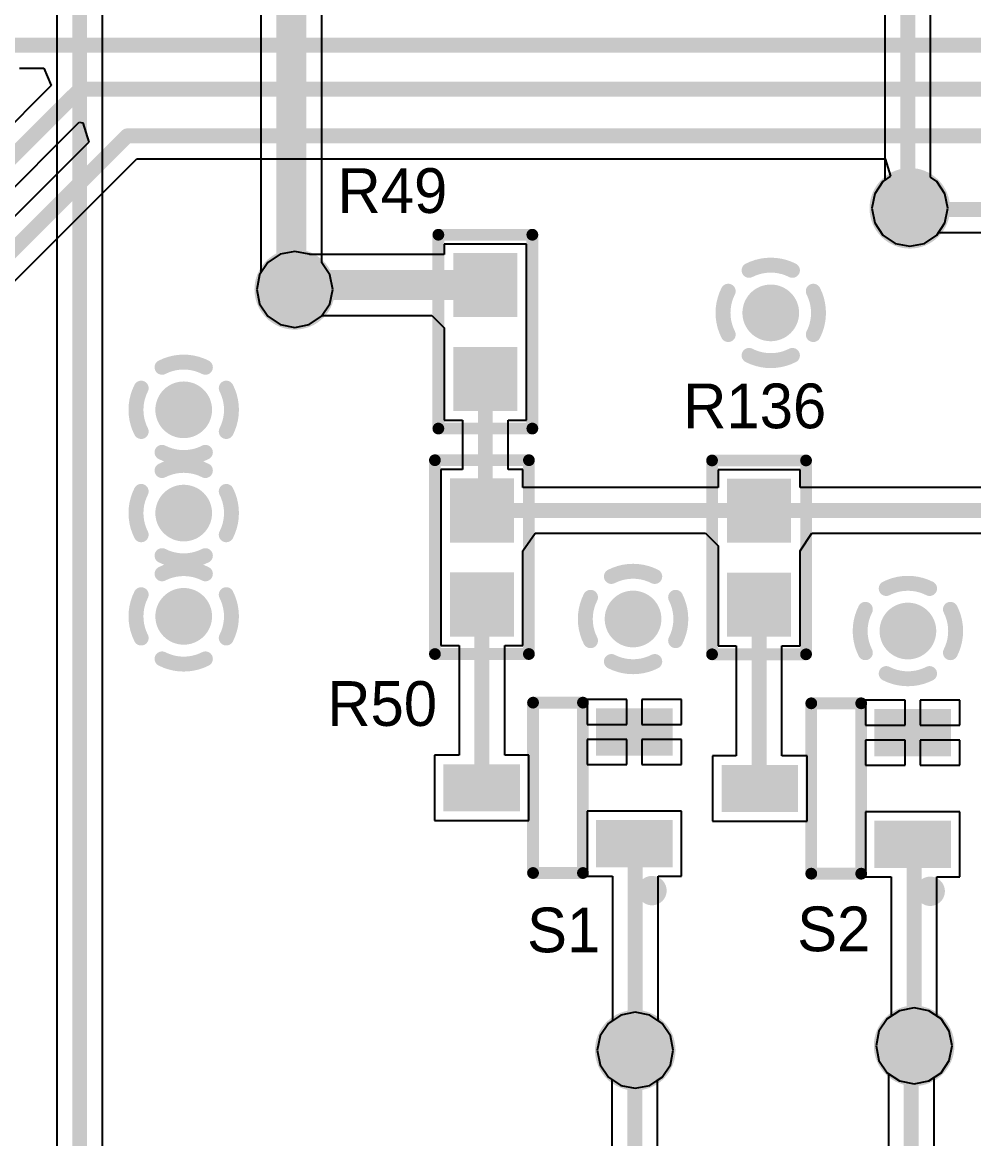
# Model space of a CAD drawing. Header units: millimetres. Extents: x 6.83 to 16.18, y 4.59 to 12.3.
# Drawn here: x 10.254 to 10.891, y 5.958 to 6.706 of the extents above; entities that cross this region are included whole.
import ezdxf

# ---------------------------------------------------------------- set-up
doc = ezdxf.new("R2010")
doc.units = ezdxf.units.MM
doc.header["$MEASUREMENT"] = 0
for name, color, linetype in [('BottomLayer', 5, 'Continuous'), ('BottomSolder', 6, 'Continuous'), ('InternalPlane1', 76, 'Continuous'), ('InternalPlane2', 16, 'Continuous'), ('MultiLayer', 9, 'Continuous'), ('TopLayer', 1, 'Continuous'), ('TopOverlay', 2, 'Continuous'), ('TopPaste', 8, 'Continuous'), ('TopSolder', 216, 'Continuous'), ('ViaHoleLayer', 16, 'Continuous')]:
    doc.layers.add(name, color=color, linetype=linetype)

# ---------------------------------------------------------------- blocks, each defined once
blk = doc.blocks.new('SOT23_15')
at = {"layer": 'TopLayer'}
for points in [[(-0.07383, 0.02759), (-0.03053, 0.02759), (-0.07383, 0.05121), (-0.03053, 0.05121)], [(0.02853, -0.00981), (0.07183, -0.00981), (0.02853, 0.01381), (0.07183, 0.01381)], [(-0.07383, -0.04721), (-0.03053, -0.04721), (-0.07383, -0.02359), (-0.03053, -0.02359)]]:
    blk.add_solid(points, dxfattribs=at)
at = {"layer": 'TopOverlay'}
for points, const_width in [([(-0.05907, 0.0709, 1), (-0.06891, 0.0709, 1)], 0.00984), ([(-0.07137, 0.0709, 1), (-0.06645, 0.0709, 1)], 0.00492), ([(-0.06153, 0.0709, 1), (-0.05661, 0.0709, 1)], 0.00492), ([(-0.0197, 0.05909, 1), (-0.01576, 0.05909, 1)], 0.00394), ([(-0.0197, 0.05909, 1), (-0.01576, 0.05909, 1)], 0.00394), ([(0.01376, 0.05909, 1), (0.0177, 0.05909, 1)], 0.00394), ([(0.01376, 0.05909, 1), (0.0177, 0.05909, 1)], 0.00394), ([(-0.0197, -0.05509, 1), (-0.01576, -0.05509, 1)], 0.00394), ([(-0.0197, -0.05509, 1), (-0.01576, -0.05509, 1)], 0.00394), ([(0.01376, -0.05509, 1), (0.0177, -0.05509, 1)], 0.00394), ([(0.01376, -0.05509, 1), (0.0177, -0.05509, 1)], 0.00394)]:
    blk.add_lwpolyline(points, format="xyb", close=True, dxfattribs=dict(at, const_width=const_width))
at = {"layer": 'TopOverlay', "const_width": 0.00787}
for points in [[(0.01573, 0.05909), (-0.01773, 0.05909)], [(-0.01773, 0.05909), (-0.01773, -0.05509)], [(0.01573, 0.05909), (0.01573, -0.05509)], [(0.01573, -0.05509), (-0.01773, -0.05509)]]:
    blk.add_lwpolyline(points, dxfattribs=at)
at = {"layer": 'TopPaste'}
for points in [[(-0.07383, 0.02759), (-0.03053, 0.02759), (-0.07383, 0.05121), (-0.03053, 0.05121)], [(0.02853, -0.00981), (0.07183, -0.00981), (0.02853, 0.01381), (0.07183, 0.01381)], [(-0.07383, -0.04721), (-0.03053, -0.04721), (-0.07383, -0.02359), (-0.03053, -0.02359)]]:
    blk.add_solid(points, dxfattribs=at)
at = {"layer": 'TopSolder'}
for points in [[(-0.07783, 0.02359), (-0.02653, 0.02359), (-0.07783, 0.05521), (-0.02653, 0.05521)], [(0.02453, -0.01381), (0.07583, -0.01381), (0.02453, 0.01781), (0.07583, 0.01781)], [(-0.07783, -0.05121), (-0.02653, -0.05121), (-0.07783, -0.01959), (-0.02653, -0.01959)]]:
    blk.add_solid(points, dxfattribs=at)
blk = doc.blocks.new('SOT23_16')
at = {"layer": 'TopLayer'}
for points in [[(-0.07383, 0.02759), (-0.03053, 0.02759), (-0.07383, 0.05121), (-0.03053, 0.05121)], [(0.02853, -0.00981), (0.07183, -0.00981), (0.02853, 0.01381), (0.07183, 0.01381)], [(-0.07383, -0.04721), (-0.03053, -0.04721), (-0.07383, -0.02359), (-0.03053, -0.02359)]]:
    blk.add_solid(points, dxfattribs=at)
at = {"layer": 'TopOverlay'}
for points, const_width in [([(-0.05907, 0.0709, 1), (-0.06891, 0.0709, 1)], 0.00984), ([(-0.07137, 0.0709, 1), (-0.06645, 0.0709, 1)], 0.00492), ([(-0.06153, 0.0709, 1), (-0.05661, 0.0709, 1)], 0.00492), ([(-0.0197, 0.05909, 1), (-0.01576, 0.05909, 1)], 0.00394), ([(-0.0197, 0.05909, 1), (-0.01576, 0.05909, 1)], 0.00394), ([(0.01376, 0.05909, 1), (0.0177, 0.05909, 1)], 0.00394), ([(0.01376, 0.05909, 1), (0.0177, 0.05909, 1)], 0.00394), ([(-0.0197, -0.05509, 1), (-0.01576, -0.05509, 1)], 0.00394), ([(-0.0197, -0.05509, 1), (-0.01576, -0.05509, 1)], 0.00394), ([(0.01376, -0.05509, 1), (0.0177, -0.05509, 1)], 0.00394), ([(0.01376, -0.05509, 1), (0.0177, -0.05509, 1)], 0.00394)]:
    blk.add_lwpolyline(points, format="xyb", close=True, dxfattribs=dict(at, const_width=const_width))
at = {"layer": 'TopOverlay', "const_width": 0.00787}
for points in [[(0.01573, 0.05909), (-0.01773, 0.05909)], [(-0.01773, 0.05909), (-0.01773, -0.05509)], [(0.01573, 0.05909), (0.01573, -0.05509)], [(0.01573, -0.05509), (-0.01773, -0.05509)]]:
    blk.add_lwpolyline(points, dxfattribs=at)
at = {"layer": 'TopPaste'}
for points in [[(-0.07383, 0.02759), (-0.03053, 0.02759), (-0.07383, 0.05121), (-0.03053, 0.05121)], [(0.02853, -0.00981), (0.07183, -0.00981), (0.02853, 0.01381), (0.07183, 0.01381)], [(-0.07383, -0.04721), (-0.03053, -0.04721), (-0.07383, -0.02359), (-0.03053, -0.02359)]]:
    blk.add_solid(points, dxfattribs=at)
at = {"layer": 'TopSolder'}
for points in [[(-0.07783, 0.02359), (-0.02653, 0.02359), (-0.07783, 0.05521), (-0.02653, 0.05521)], [(0.02453, -0.01381), (0.07583, -0.01381), (0.02453, 0.01781), (0.07583, 0.01781)], [(-0.07783, -0.05121), (-0.02653, -0.05121), (-0.07783, -0.01959), (-0.02653, -0.01959)]]:
    blk.add_solid(points, dxfattribs=at)
blk = doc.blocks.new('0603_18')
at = {"layer": 'TopLayer'}
for points in [[(0.02175, -0.04726), (0.02175, -0.01226), (-0.01325, -0.04726), (-0.01325, -0.01226)], [(0.02175, -0.11026), (0.02175, -0.07526), (-0.01325, -0.11026), (-0.01325, -0.07526)]]:
    blk.add_solid(points, dxfattribs=at)
at = {"layer": 'TopOverlay', "const_width": 0.00787}
for points in [[(-0.02724, 0.00394), (0.03575, 0.00394)], [(-0.02724, -0.12598), (-0.02724, 0.00394)], [(0.03575, -0.12598), (0.03575, 0.00394)], [(-0.02724, -0.12598), (0.03575, -0.12598)]]:
    blk.add_lwpolyline(points, dxfattribs=at)
at = {"layer": 'TopOverlay', "const_width": 0.00394}
for points in [[(-0.02921, 0.00394, 1), (-0.02528, 0.00394, 1)], [(-0.02921, 0.00394, 1), (-0.02528, 0.00394, 1)], [(0.03378, 0.00394, 1), (0.03772, 0.00394, 1)], [(0.03378, 0.00394, 1), (0.03772, 0.00394, 1)], [(-0.02921, -0.12598, 1), (-0.02528, -0.12598, 1)], [(-0.02921, -0.12598, 1), (-0.02528, -0.12598, 1)], [(0.03378, -0.12598, 1), (0.03772, -0.12598, 1)], [(0.03378, -0.12598, 1), (0.03772, -0.12598, 1)]]:
    blk.add_lwpolyline(points, format="xyb", close=True, dxfattribs=at)
at = {"layer": 'TopPaste'}
for points in [[(0.02175, -0.04726), (0.02175, -0.01226), (-0.01325, -0.04726), (-0.01325, -0.01226)], [(0.02175, -0.11026), (0.02175, -0.07526), (-0.01325, -0.11026), (-0.01325, -0.07526)]]:
    blk.add_solid(points, dxfattribs=at)
at = {"layer": 'TopSolder'}
for points in [[(0.02575, -0.05126), (0.02575, -0.00826), (-0.01725, -0.05126), (-0.01725, -0.00826)], [(0.02575, -0.11426), (0.02575, -0.07126), (-0.01725, -0.11426), (-0.01725, -0.07126)]]:
    blk.add_solid(points, dxfattribs=at)
blk = doc.blocks.new('0603_42')
at = {"layer": 'TopLayer'}
for points in [[(0.02175, -0.04726), (0.02175, -0.01226), (-0.01325, -0.04726), (-0.01325, -0.01226)], [(0.02175, -0.11026), (0.02175, -0.07526), (-0.01325, -0.11026), (-0.01325, -0.07526)]]:
    blk.add_solid(points, dxfattribs=at)
at = {"layer": 'TopOverlay', "const_width": 0.00787}
for points in [[(-0.02724, -0.12598), (-0.02724, 0.00394)], [(-0.02724, 0.00394), (0.03575, 0.00394)], [(0.03575, -0.12598), (0.03575, 0.00394)], [(-0.02724, -0.12598), (0.03575, -0.12598)]]:
    blk.add_lwpolyline(points, dxfattribs=at)
at = {"layer": 'TopOverlay', "const_width": 0.00394}
for points in [[(-0.02921, 0.00394, 1), (-0.02528, 0.00394, 1)], [(-0.02921, 0.00394, 1), (-0.02528, 0.00394, 1)], [(0.03378, 0.00394, 1), (0.03772, 0.00394, 1)], [(0.03378, 0.00394, 1), (0.03772, 0.00394, 1)], [(-0.02921, -0.12598, 1), (-0.02528, -0.12598, 1)], [(-0.02921, -0.12598, 1), (-0.02528, -0.12598, 1)], [(0.03378, -0.12598, 1), (0.03772, -0.12598, 1)], [(0.03378, -0.12598, 1), (0.03772, -0.12598, 1)]]:
    blk.add_lwpolyline(points, format="xyb", close=True, dxfattribs=at)
at = {"layer": 'TopPaste'}
for points in [[(0.02175, -0.04726), (0.02175, -0.01226), (-0.01325, -0.04726), (-0.01325, -0.01226)], [(0.02175, -0.11026), (0.02175, -0.07526), (-0.01325, -0.11026), (-0.01325, -0.07526)]]:
    blk.add_solid(points, dxfattribs=at)
at = {"layer": 'TopSolder'}
for points in [[(0.02575, -0.05126), (0.02575, -0.00826), (-0.01725, -0.05126), (-0.01725, -0.00826)], [(0.02575, -0.11426), (0.02575, -0.07126), (-0.01725, -0.11426), (-0.01725, -0.07126)]]:
    blk.add_solid(points, dxfattribs=at)
blk = doc.blocks.new('0603_43')
at = {"layer": 'TopLayer'}
for points in [[(0.02175, -0.04726), (0.02175, -0.01226), (-0.01325, -0.04726), (-0.01325, -0.01226)], [(0.02175, -0.11026), (0.02175, -0.07526), (-0.01325, -0.11026), (-0.01325, -0.07526)]]:
    blk.add_solid(points, dxfattribs=at)
at = {"layer": 'TopOverlay', "const_width": 0.00787}
for points in [[(-0.02724, -0.12598), (-0.02724, 0.00394)], [(-0.02724, 0.00394), (0.03575, 0.00394)], [(0.03575, -0.12598), (0.03575, 0.00394)], [(-0.02724, -0.12598), (0.03575, -0.12598)]]:
    blk.add_lwpolyline(points, dxfattribs=at)
at = {"layer": 'TopOverlay', "const_width": 0.00394}
for points in [[(-0.02921, 0.00394, 1), (-0.02528, 0.00394, 1)], [(-0.02921, 0.00394, 1), (-0.02528, 0.00394, 1)], [(0.03378, 0.00394, 1), (0.03772, 0.00394, 1)], [(0.03378, 0.00394, 1), (0.03772, 0.00394, 1)], [(-0.02921, -0.12598, 1), (-0.02528, -0.12598, 1)], [(-0.02921, -0.12598, 1), (-0.02528, -0.12598, 1)], [(0.03378, -0.12598, 1), (0.03772, -0.12598, 1)], [(0.03378, -0.12598, 1), (0.03772, -0.12598, 1)]]:
    blk.add_lwpolyline(points, format="xyb", close=True, dxfattribs=at)
at = {"layer": 'TopPaste'}
for points in [[(0.02175, -0.04726), (0.02175, -0.01226), (-0.01325, -0.04726), (-0.01325, -0.01226)], [(0.02175, -0.11026), (0.02175, -0.07526), (-0.01325, -0.11026), (-0.01325, -0.07526)]]:
    blk.add_solid(points, dxfattribs=at)
at = {"layer": 'TopSolder'}
for points in [[(0.02575, -0.05126), (0.02575, -0.00826), (-0.01725, -0.05126), (-0.01725, -0.00826)], [(0.02575, -0.11426), (0.02575, -0.07126), (-0.01725, -0.11426), (-0.01725, -0.07126)]]:
    blk.add_solid(points, dxfattribs=at)

msp = doc.modelspace()

# ---------------------------------------------------------------- linework, layer by layer
at = {"layer": 'BottomLayer'}
for p, q in [((10.41382, 8.59966), (10.41382, 6.53845)), ((10.4546, 6.54516), (10.4546, 8.59674)), ((10.83203, 6.92497), (10.83203, 6.60058)), ((10.86261, 6.60243), (10.86261, 6.92497)), ((10.27702, 6.90086), (10.27702, 5.16678)), ((10.3076, 5.16678), (10.3076, 6.89742)), ((10.83068, 6.59969), (10.82515, 6.59142)), ((10.83203, 6.60058), (10.83068, 6.59969)), ((10.86673, 6.59969), (10.86261, 6.60243)), ((10.87225, 6.59142), (10.86673, 6.59969)), ((10.82515, 6.59142), (10.82321, 6.58166)), ((10.87419, 6.58166), (10.87225, 6.59142)), ((10.82321, 6.58166), (10.82515, 6.57191)), ((10.87225, 6.57191), (10.87419, 6.58166)), ((10.82515, 6.57191), (10.83068, 6.56364)), ((10.86673, 6.56364), (10.87225, 6.57191)), ((10.83068, 6.56364), (10.83895, 6.55811)), ((10.85846, 6.55811), (10.86673, 6.56364)), ((10.83895, 6.55811), (10.8487, 6.55617)), ((10.8487, 6.55617), (10.85846, 6.55811)), ((10.46, 6.53708), (10.4546, 6.54516)), ((10.4129, 6.53708), (10.41096, 6.52732)), ((10.41382, 6.53845), (10.4129, 6.53708)), ((10.46194, 6.52732), (10.46, 6.53708)), ((10.41096, 6.52732), (10.4129, 6.51757)), ((10.46, 6.51757), (10.46194, 6.52732)), ((10.4129, 6.51757), (10.41843, 6.5093)), ((10.45448, 6.5093), (10.46, 6.51757)), ((10.41843, 6.5093), (10.4267, 6.50377)), ((10.4267, 6.50377), (10.43645, 6.50183)), ((10.43645, 6.50183), (10.44621, 6.50377)), ((10.44621, 6.50377), (10.45448, 6.5093)), ((10.65493, 6.04089), (10.64666, 6.03537)), ((10.66469, 6.04283), (10.65493, 6.04089)), ((10.67444, 6.04089), (10.66469, 6.04283)), ((10.68271, 6.03537), (10.67444, 6.04089)), ((10.83356, 6.03833), (10.82803, 6.03007)), ((10.84182, 6.04386), (10.83356, 6.03833)), ((10.85158, 6.0458), (10.84182, 6.04386)), ((10.86133, 6.04386), (10.85158, 6.0458)), ((10.8696, 6.03833), (10.86133, 6.04386)), ((10.87513, 6.03007), (10.8696, 6.03833)), ((10.64666, 6.03537), (10.64114, 6.0271)), ((10.68824, 6.0271), (10.68271, 6.03537)), ((10.64114, 6.0271), (10.6392, 6.01734)), ((10.69018, 6.01734), (10.68824, 6.0271)), ((10.82803, 6.03007), (10.82609, 6.02031)), ((10.87707, 6.02031), (10.87513, 6.03007)), ((10.6392, 6.01734), (10.64114, 6.00759)), ((10.68824, 6.00759), (10.69018, 6.01734)), ((10.82609, 6.02031), (10.82803, 6.01056)), ((10.87513, 6.01056), (10.87707, 6.02031)), ((10.82803, 6.01056), (10.83356, 6.00229)), ((10.8696, 6.00229), (10.87513, 6.01056)), ((10.64114, 6.00759), (10.64666, 5.99932)), ((10.68271, 5.99932), (10.68824, 6.00759)), ((10.83356, 6.00229), (10.83433, 6.00177)), ((10.83433, 6.00177), (10.83433, 5.09366)), ((10.86492, 5.99916), (10.8696, 6.00229)), ((10.64666, 5.99932), (10.64905, 5.99773)), ((10.64905, 5.99773), (10.64905, 5.12611)), ((10.67963, 5.99726), (10.68271, 5.99932)), ((10.67963, 5.12611), (10.67963, 5.99726)), ((10.86492, 5.09366), (10.86492, 5.99916))]:
    msp.add_line(p, q, dxfattribs=at)
for points, const_width in [([(10.43421, 6.53067), (10.43421, 8.62736)], 0.02), ([(10.84732, 6.58017), (10.84732, 6.94482)], 0.01), ([(10.29231, 5.14693), (10.29231, 6.92051)], 0.01), ([(10.66434, 5.10626), (10.66434, 6.0167)], 0.01), ([(10.84963, 5.07381), (10.84963, 6.01737)], 0.01)]:
    msp.add_lwpolyline(points, dxfattribs=dict(at, const_width=const_width))
for points, const_width in [([(10.8412, 6.58166, 1), (10.8562, 6.58166, 1)], 0.015), ([(10.84482, 6.58017, 1), (10.84982, 6.58017, 1)], 0.005), ([(10.42895, 6.52732, 1), (10.44395, 6.52732, 1)], 0.015), ([(10.42921, 6.53067, 1), (10.43921, 6.53067, 1)], 0.01), ([(10.74799, 6.51156, 1), (10.76299, 6.51156, 1)], 0.015), ([(10.35453, 6.44659, 1), (10.36953, 6.44659, 1)], 0.015), ([(10.35453, 6.37737, 1), (10.36953, 6.37737, 1)], 0.015), ([(10.35453, 6.30816, 1), (10.36953, 6.30816, 1)], 0.015), ([(10.6557, 6.30639, 1), (10.6707, 6.30639, 1)], 0.015), ([(10.83991, 6.29832, 1), (10.85491, 6.29832, 1)], 0.015), ([(10.65719, 6.01734, 1), (10.67219, 6.01734, 1)], 0.015), ([(10.84408, 6.02031, 1), (10.85908, 6.02031, 1)], 0.015), ([(10.66184, 6.0167, 1), (10.66684, 6.0167, 1)], 0.005), ([(10.84713, 6.01737, 1), (10.85213, 6.01737, 1)], 0.005)]:
    msp.add_lwpolyline(points, format="xyb", close=True, dxfattribs=dict(at, const_width=const_width))
at = {"layer": 'BottomSolder', "const_width": 0.019}
for points in [[(10.8392, 6.58166, 1), (10.8582, 6.58166, 1)], [(10.42695, 6.52732, 1), (10.44595, 6.52732, 1)], [(10.74599, 6.51156, 1), (10.76499, 6.51156, 1)], [(10.35253, 6.44659, 1), (10.37153, 6.44659, 1)], [(10.35253, 6.37737, 1), (10.37153, 6.37737, 1)], [(10.35253, 6.30816, 1), (10.37153, 6.30816, 1)], [(10.6537, 6.30639, 1), (10.6727, 6.30639, 1)], [(10.83791, 6.29832, 1), (10.85691, 6.29832, 1)], [(10.84208, 6.02031, 1), (10.86108, 6.02031, 1)], [(10.65519, 6.01734, 1), (10.67419, 6.01734, 1)]]:
    msp.add_lwpolyline(points, format="xyb", close=True, dxfattribs=at)
at = {"layer": 'InternalPlane1'}
for points, const_width in [([(10.8352, 6.58166, 1), (10.8622, 6.58166, 1)], 0.027), ([(10.42295, 6.52732, 1), (10.44995, 6.52732, 1)], 0.027), ([(10.73846, 6.54008, 1), (10.74346, 6.54008, 1)], 0.005), ([(10.76752, 6.54008, 1), (10.77252, 6.54008, 1)], 0.005), ([(10.72448, 6.52609, 1), (10.72948, 6.52609, 1)], 0.005), ([(10.7815, 6.52609, 1), (10.7865, 6.52609, 1)], 0.005), ([(10.72448, 6.49704, 1), (10.72948, 6.49704, 1)], 0.005), ([(10.7815, 6.49704, 1), (10.7865, 6.49704, 1)], 0.005), ([(10.73846, 6.48305, 1), (10.74346, 6.48305, 1)], 0.005), ([(10.76752, 6.48305, 1), (10.77252, 6.48305, 1)], 0.005), ([(10.34501, 6.4751, 1), (10.35001, 6.4751, 1)], 0.005), ([(10.37406, 6.4751, 1), (10.37906, 6.4751, 1)], 0.005), ([(10.33102, 6.46112, 1), (10.33602, 6.46112, 1)], 0.005), ([(10.38805, 6.46112, 1), (10.39305, 6.46112, 1)], 0.005), ([(10.33102, 6.43206, 1), (10.33602, 6.43206, 1)], 0.005), ([(10.38805, 6.43206, 1), (10.39305, 6.43206, 1)], 0.005), ([(10.34501, 6.41808, 1), (10.35001, 6.41808, 1)], 0.005), ([(10.37406, 6.41808, 1), (10.37906, 6.41808, 1)], 0.005), ([(10.34501, 6.40589, 1), (10.35001, 6.40589, 1)], 0.005), ([(10.37406, 6.40589, 1), (10.37906, 6.40589, 1)], 0.005), ([(10.33102, 6.3919, 1), (10.33602, 6.3919, 1)], 0.005), ([(10.38805, 6.3919, 1), (10.39305, 6.3919, 1)], 0.005), ([(10.33102, 6.36285, 1), (10.33602, 6.36285, 1)], 0.005), ([(10.38805, 6.36285, 1), (10.39305, 6.36285, 1)], 0.005), ([(10.34501, 6.34886, 1), (10.35001, 6.34886, 1)], 0.005), ([(10.37406, 6.34886, 1), (10.37906, 6.34886, 1)], 0.005), ([(10.34501, 6.33667, 1), (10.35001, 6.33667, 1)], 0.005), ([(10.37406, 6.33667, 1), (10.37906, 6.33667, 1)], 0.005), ([(10.64618, 6.3349, 1), (10.65118, 6.3349, 1)], 0.005), ([(10.67523, 6.3349, 1), (10.68023, 6.3349, 1)], 0.005), ([(10.83038, 6.32683, 1), (10.83538, 6.32683, 1)], 0.005), ([(10.85944, 6.32683, 1), (10.86444, 6.32683, 1)], 0.005), ([(10.33102, 6.32268, 1), (10.33602, 6.32268, 1)], 0.005), ([(10.38805, 6.32268, 1), (10.39305, 6.32268, 1)], 0.005), ([(10.63219, 6.32092, 1), (10.63719, 6.32092, 1)], 0.005), ([(10.68922, 6.32092, 1), (10.69422, 6.32092, 1)], 0.005), ([(10.8164, 6.31285, 1), (10.8214, 6.31285, 1)], 0.005), ([(10.87342, 6.31285, 1), (10.87842, 6.31285, 1)], 0.005), ([(10.33102, 6.29363, 1), (10.33602, 6.29363, 1)], 0.005), ([(10.38805, 6.29363, 1), (10.39305, 6.29363, 1)], 0.005), ([(10.63219, 6.29186, 1), (10.63719, 6.29186, 1)], 0.005), ([(10.68922, 6.29186, 1), (10.69422, 6.29186, 1)], 0.005), ([(10.8164, 6.28379, 1), (10.8214, 6.28379, 1)], 0.005), ([(10.87342, 6.28379, 1), (10.87842, 6.28379, 1)], 0.005), ([(10.34501, 6.27964, 1), (10.35001, 6.27964, 1)], 0.005), ([(10.37406, 6.27964, 1), (10.37906, 6.27964, 1)], 0.005), ([(10.64618, 6.27788, 1), (10.65118, 6.27788, 1)], 0.005), ([(10.67523, 6.27788, 1), (10.68023, 6.27788, 1)], 0.005), ([(10.83038, 6.26981, 1), (10.83538, 6.26981, 1)], 0.005), ([(10.85944, 6.26981, 1), (10.86444, 6.26981, 1)], 0.005), ([(10.83808, 6.02031, 1), (10.86508, 6.02031, 1)], 0.027), ([(10.65119, 6.01734, 1), (10.67819, 6.01734, 1)], 0.027)]:
    msp.add_lwpolyline(points, format="xyb", close=True, dxfattribs=dict(at, const_width=const_width))
at = {"layer": 'InternalPlane1', "const_width": 0.01}
for points in [[(10.74096, 6.54008, -0.240079), (10.77002, 6.54008)], [(10.72698, 6.49704, -0.240079), (10.72698, 6.52609)], [(10.784, 6.52609, -0.240079), (10.784, 6.49704)], [(10.77002, 6.48305, -0.240079), (10.74096, 6.48305)], [(10.34751, 6.4751, -0.240079), (10.37656, 6.4751)], [(10.33352, 6.43206, -0.240079), (10.33352, 6.46112)], [(10.39055, 6.46112, -0.240079), (10.39055, 6.43206)], [(10.37656, 6.41808, -0.240079), (10.34751, 6.41808)], [(10.34751, 6.40589, -0.240079), (10.37656, 6.40589)], [(10.33352, 6.36285, -0.240079), (10.33352, 6.3919)], [(10.39055, 6.3919, -0.240079), (10.39055, 6.36285)], [(10.37656, 6.34886, -0.240079), (10.34751, 6.34886)], [(10.34751, 6.33667, -0.240079), (10.37656, 6.33667)], [(10.64868, 6.3349, -0.240079), (10.67773, 6.3349)], [(10.83288, 6.32683, -0.240079), (10.86194, 6.32683)], [(10.33352, 6.29363, -0.240079), (10.33352, 6.32268)], [(10.39055, 6.32268, -0.240079), (10.39055, 6.29363)], [(10.63469, 6.29186, -0.240079), (10.63469, 6.32092)], [(10.69172, 6.32092, -0.240079), (10.69172, 6.29186)], [(10.8189, 6.28379, -0.240079), (10.8189, 6.31285)], [(10.87592, 6.31285, -0.240079), (10.87592, 6.28379)], [(10.37656, 6.27964, -0.240079), (10.34751, 6.27964)], [(10.67773, 6.27788, -0.240079), (10.64868, 6.27788)], [(10.86194, 6.26981, -0.240079), (10.83288, 6.26981)]]:
    msp.add_lwpolyline(points, format="xyb", dxfattribs=at)
at = {"layer": 'InternalPlane2'}
for points, const_width in [([(10.8352, 6.58166, 1), (10.8622, 6.58166, 1)], 0.027), ([(10.42295, 6.52732, 1), (10.44995, 6.52732, 1)], 0.027), ([(10.73846, 6.54008, 1), (10.74346, 6.54008, 1)], 0.005), ([(10.76752, 6.54008, 1), (10.77252, 6.54008, 1)], 0.005), ([(10.72448, 6.52609, 1), (10.72948, 6.52609, 1)], 0.005), ([(10.7815, 6.52609, 1), (10.7865, 6.52609, 1)], 0.005), ([(10.72448, 6.49704, 1), (10.72948, 6.49704, 1)], 0.005), ([(10.7815, 6.49704, 1), (10.7865, 6.49704, 1)], 0.005), ([(10.73846, 6.48305, 1), (10.74346, 6.48305, 1)], 0.005), ([(10.76752, 6.48305, 1), (10.77252, 6.48305, 1)], 0.005), ([(10.34501, 6.4751, 1), (10.35001, 6.4751, 1)], 0.005), ([(10.37406, 6.4751, 1), (10.37906, 6.4751, 1)], 0.005), ([(10.33102, 6.46112, 1), (10.33602, 6.46112, 1)], 0.005), ([(10.38805, 6.46112, 1), (10.39305, 6.46112, 1)], 0.005), ([(10.33102, 6.43206, 1), (10.33602, 6.43206, 1)], 0.005), ([(10.38805, 6.43206, 1), (10.39305, 6.43206, 1)], 0.005), ([(10.34501, 6.41808, 1), (10.35001, 6.41808, 1)], 0.005), ([(10.37406, 6.41808, 1), (10.37906, 6.41808, 1)], 0.005), ([(10.34501, 6.40589, 1), (10.35001, 6.40589, 1)], 0.005), ([(10.37406, 6.40589, 1), (10.37906, 6.40589, 1)], 0.005), ([(10.33102, 6.3919, 1), (10.33602, 6.3919, 1)], 0.005), ([(10.38805, 6.3919, 1), (10.39305, 6.3919, 1)], 0.005), ([(10.33102, 6.36285, 1), (10.33602, 6.36285, 1)], 0.005), ([(10.38805, 6.36285, 1), (10.39305, 6.36285, 1)], 0.005), ([(10.34501, 6.34886, 1), (10.35001, 6.34886, 1)], 0.005), ([(10.37406, 6.34886, 1), (10.37906, 6.34886, 1)], 0.005), ([(10.34501, 6.33667, 1), (10.35001, 6.33667, 1)], 0.005), ([(10.37406, 6.33667, 1), (10.37906, 6.33667, 1)], 0.005), ([(10.64618, 6.3349, 1), (10.65118, 6.3349, 1)], 0.005), ([(10.67523, 6.3349, 1), (10.68023, 6.3349, 1)], 0.005), ([(10.83038, 6.32683, 1), (10.83538, 6.32683, 1)], 0.005), ([(10.85944, 6.32683, 1), (10.86444, 6.32683, 1)], 0.005), ([(10.33102, 6.32268, 1), (10.33602, 6.32268, 1)], 0.005), ([(10.38805, 6.32268, 1), (10.39305, 6.32268, 1)], 0.005), ([(10.63219, 6.32092, 1), (10.63719, 6.32092, 1)], 0.005), ([(10.68922, 6.32092, 1), (10.69422, 6.32092, 1)], 0.005), ([(10.8164, 6.31285, 1), (10.8214, 6.31285, 1)], 0.005), ([(10.87342, 6.31285, 1), (10.87842, 6.31285, 1)], 0.005), ([(10.33102, 6.29363, 1), (10.33602, 6.29363, 1)], 0.005), ([(10.38805, 6.29363, 1), (10.39305, 6.29363, 1)], 0.005), ([(10.63219, 6.29186, 1), (10.63719, 6.29186, 1)], 0.005), ([(10.68922, 6.29186, 1), (10.69422, 6.29186, 1)], 0.005), ([(10.8164, 6.28379, 1), (10.8214, 6.28379, 1)], 0.005), ([(10.87342, 6.28379, 1), (10.87842, 6.28379, 1)], 0.005), ([(10.34501, 6.27964, 1), (10.35001, 6.27964, 1)], 0.005), ([(10.37406, 6.27964, 1), (10.37906, 6.27964, 1)], 0.005), ([(10.64618, 6.27788, 1), (10.65118, 6.27788, 1)], 0.005), ([(10.67523, 6.27788, 1), (10.68023, 6.27788, 1)], 0.005), ([(10.83038, 6.26981, 1), (10.83538, 6.26981, 1)], 0.005), ([(10.85944, 6.26981, 1), (10.86444, 6.26981, 1)], 0.005), ([(10.83808, 6.02031, 1), (10.86508, 6.02031, 1)], 0.027), ([(10.65119, 6.01734, 1), (10.67819, 6.01734, 1)], 0.027)]:
    msp.add_lwpolyline(points, format="xyb", close=True, dxfattribs=dict(at, const_width=const_width))
at = {"layer": 'InternalPlane2', "const_width": 0.01}
for points in [[(10.74096, 6.54008, -0.240079), (10.77002, 6.54008)], [(10.72698, 6.49704, -0.240079), (10.72698, 6.52609)], [(10.784, 6.52609, -0.240079), (10.784, 6.49704)], [(10.77002, 6.48305, -0.240079), (10.74096, 6.48305)], [(10.34751, 6.4751, -0.240079), (10.37656, 6.4751)], [(10.33352, 6.43206, -0.240079), (10.33352, 6.46112)], [(10.39055, 6.46112, -0.240079), (10.39055, 6.43206)], [(10.37656, 6.41808, -0.240079), (10.34751, 6.41808)], [(10.34751, 6.40589, -0.240079), (10.37656, 6.40589)], [(10.33352, 6.36285, -0.240079), (10.33352, 6.3919)], [(10.39055, 6.3919, -0.240079), (10.39055, 6.36285)], [(10.37656, 6.34886, -0.240079), (10.34751, 6.34886)], [(10.34751, 6.33667, -0.240079), (10.37656, 6.33667)], [(10.64868, 6.3349, -0.240079), (10.67773, 6.3349)], [(10.83288, 6.32683, -0.240079), (10.86194, 6.32683)], [(10.33352, 6.29363, -0.240079), (10.33352, 6.32268)], [(10.39055, 6.32268, -0.240079), (10.39055, 6.29363)], [(10.63469, 6.29186, -0.240079), (10.63469, 6.32092)], [(10.69172, 6.32092, -0.240079), (10.69172, 6.29186)], [(10.8189, 6.28379, -0.240079), (10.8189, 6.31285)], [(10.87592, 6.31285, -0.240079), (10.87592, 6.28379)], [(10.37656, 6.27964, -0.240079), (10.34751, 6.27964)], [(10.67773, 6.27788, -0.240079), (10.64868, 6.27788)], [(10.86194, 6.26981, -0.240079), (10.83288, 6.26981)]]:
    msp.add_lwpolyline(points, format="xyb", dxfattribs=at)
at = {"layer": 'MultiLayer', "const_width": 0.015}
for points in [[(10.8412, 6.58166, 1), (10.8562, 6.58166, 1)], [(10.42895, 6.52732, 1), (10.44395, 6.52732, 1)], [(10.74799, 6.51156, 1), (10.76299, 6.51156, 1)], [(10.35453, 6.44659, 1), (10.36953, 6.44659, 1)], [(10.35453, 6.37737, 1), (10.36953, 6.37737, 1)], [(10.35453, 6.30816, 1), (10.36953, 6.30816, 1)], [(10.6557, 6.30639, 1), (10.6707, 6.30639, 1)], [(10.83991, 6.29832, 1), (10.85491, 6.29832, 1)], [(10.65719, 6.01734, 1), (10.67219, 6.01734, 1)], [(10.84408, 6.02031, 1), (10.85908, 6.02031, 1)]]:
    msp.add_lwpolyline(points, format="xyb", close=True, dxfattribs=at)
at = {"layer": 'TopLayer'}
for p, q in [((10.25201, 6.67567), (10.26838, 6.67567)), ((10.26838, 6.67567), (10.27327, 6.66386)), ((10.27327, 6.66386), (10.04954, 6.44013)), ((10.07566, 6.42299), (10.29202, 6.63935)), ((10.29202, 6.63935), (10.29449, 6.63886)), ((10.29449, 6.63886), (10.29838, 6.62604)), ((10.29838, 6.62604), (10.10173, 6.4294)), ((10.12784, 6.41225), (10.3305, 6.6149)), ((10.3305, 6.6149), (10.83219, 6.6149)), ((10.83219, 6.6149), (10.83578, 6.60309)), ((10.83068, 6.59969), (10.82515, 6.59142)), ((10.83578, 6.60309), (10.83068, 6.59969)), ((10.82515, 6.59142), (10.82321, 6.58166)), ((10.82321, 6.58166), (10.82515, 6.57191)), ((10.82515, 6.57191), (10.83068, 6.56364)), ((10.83068, 6.56364), (10.83895, 6.55811)), ((10.85846, 6.55811), (10.86673, 6.56364)), ((10.86673, 6.56364), (10.868, 6.56554)), ((10.868, 6.56554), (11.94422, 6.56554)), ((10.5917, 6.55773), (10.5367, 6.55773)), ((10.5367, 6.55773), (10.5367, 6.55062)), ((10.5917, 6.50655), (10.5917, 6.55773)), ((10.83895, 6.55811), (10.8487, 6.55617)), ((10.8487, 6.55617), (10.85846, 6.55811)), ((10.4267, 6.55087), (10.41843, 6.54535)), ((10.43645, 6.55281), (10.4267, 6.55087)), ((10.44621, 6.55087), (10.43645, 6.55281)), ((10.44658, 6.55062), (10.44621, 6.55087)), ((10.5367, 6.55062), (10.44658, 6.55062)), ((10.41843, 6.54535), (10.4129, 6.53708)), ((10.4129, 6.53708), (10.41096, 6.52732)), ((10.41096, 6.52732), (10.4129, 6.51757)), ((10.4129, 6.51757), (10.41843, 6.5093)), ((10.45448, 6.5093), (10.45484, 6.50984)), ((10.45484, 6.50984), (10.52835, 6.50984)), ((10.52835, 6.50984), (10.5367, 6.50149)), ((10.41843, 6.5093), (10.4267, 6.50377)), ((10.4267, 6.50377), (10.43645, 6.50183)), ((10.43645, 6.50183), (10.44621, 6.50377)), ((10.44621, 6.50377), (10.45448, 6.5093)), ((10.5917, 6.50273), (10.5917, 6.50655)), ((10.5917, 6.49092), (10.5917, 6.50273)), ((10.5367, 6.50149), (10.5367, 6.49474)), ((10.5367, 6.49474), (10.5367, 6.49092)), ((10.5367, 6.49092), (10.5367, 6.43974)), ((10.5917, 6.43974), (10.5917, 6.49092)), ((10.5367, 6.43974), (10.54891, 6.43974)), ((10.54891, 6.43974), (10.54891, 6.40662)), ((10.5795, 6.40662), (10.5795, 6.43974)), ((10.5795, 6.43974), (10.5917, 6.43974)), ((10.54891, 6.40662), (10.53441, 6.40662)), ((10.53441, 6.40662), (10.53441, 6.35544)), ((10.58941, 6.40662), (10.5795, 6.40662)), ((10.58941, 6.39442), (10.58941, 6.40662)), ((10.77514, 6.40643), (10.72014, 6.40643)), ((10.72014, 6.40643), (10.72014, 6.39442)), ((10.77514, 6.39442), (10.77514, 6.40643)), ((10.72014, 6.39442), (10.58941, 6.39442)), ((11.22815, 6.39442), (10.77514, 6.39442)), ((10.58941, 6.35202), (10.59767, 6.36383)), ((10.59767, 6.36383), (10.71179, 6.36383)), ((10.71179, 6.36383), (10.72014, 6.35548)), ((10.77514, 6.35202), (10.78295, 6.36383)), ((10.78295, 6.36383), (10.96303, 6.36383)), ((10.53441, 6.35544), (10.53441, 6.34363)), ((10.72014, 6.35548), (10.72014, 6.34344)), ((10.58941, 6.33981), (10.58941, 6.35202)), ((10.77514, 6.33962), (10.77514, 6.35202)), ((10.53441, 6.34363), (10.53441, 6.33981)), ((10.53441, 6.33981), (10.53441, 6.28863)), ((10.58941, 6.28863), (10.58941, 6.33981)), ((10.72014, 6.34344), (10.72014, 6.33962)), ((10.72014, 6.33962), (10.72014, 6.28844)), ((10.77514, 6.28844), (10.77514, 6.33962)), ((10.53441, 6.28863), (10.54661, 6.28863)), ((10.54661, 6.28863), (10.54661, 6.21504)), ((10.5772, 6.21504), (10.5772, 6.28863)), ((10.5772, 6.28863), (10.58941, 6.28863)), ((10.72014, 6.28844), (10.73235, 6.28844)), ((10.73235, 6.28844), (10.73235, 6.21459)), ((10.76294, 6.21459), (10.76294, 6.28844)), ((10.76294, 6.28844), (10.77514, 6.28844)), ((10.65907, 6.25244), (10.63242, 6.25244)), ((10.63242, 6.25244), (10.63242, 6.23563)), ((10.65907, 6.23563), (10.65907, 6.25244)), ((10.69573, 6.25244), (10.66907, 6.25244)), ((10.66907, 6.25244), (10.66907, 6.23563)), ((10.69573, 6.23563), (10.69573, 6.25244)), ((10.84555, 6.25199), (10.8189, 6.25199)), ((10.8189, 6.25199), (10.8189, 6.23518)), ((10.84555, 6.23518), (10.84555, 6.25199)), ((10.8822, 6.25199), (10.85555, 6.25199)), ((10.85555, 6.25199), (10.85555, 6.23518)), ((10.8822, 6.23518), (10.8822, 6.25199)), ((10.63242, 6.23563), (10.65907, 6.23563)), ((10.66907, 6.23563), (10.69573, 6.23563)), ((10.8189, 6.23518), (10.84555, 6.23518)), ((10.85555, 6.23518), (10.8822, 6.23518)), ((10.65907, 6.22563), (10.63242, 6.22563)), ((10.63242, 6.22563), (10.63242, 6.20882)), ((10.65907, 6.20882), (10.65907, 6.22563)), ((10.69573, 6.22563), (10.66907, 6.22563)), ((10.66907, 6.22563), (10.66907, 6.20882)), ((10.69573, 6.20882), (10.69573, 6.22563)), ((10.84555, 6.22518), (10.8189, 6.22518)), ((10.8189, 6.22518), (10.8189, 6.20837)), ((10.84555, 6.20837), (10.84555, 6.22518)), ((10.8822, 6.22518), (10.85555, 6.22518)), ((10.85555, 6.22518), (10.85555, 6.20837)), ((10.8822, 6.20837), (10.8822, 6.22518)), ((10.54661, 6.21504), (10.53006, 6.21504)), ((10.53006, 6.21504), (10.53006, 6.17142)), ((10.59336, 6.21504), (10.5772, 6.21504)), ((10.59336, 6.17142), (10.59336, 6.21504)), ((10.73235, 6.21459), (10.71654, 6.21459)), ((10.71654, 6.21459), (10.71654, 6.17097)), ((10.77984, 6.21459), (10.76294, 6.21459)), ((10.77984, 6.17097), (10.77984, 6.21459)), ((10.63242, 6.20882), (10.65907, 6.20882)), ((10.66907, 6.20882), (10.69573, 6.20882)), ((10.8189, 6.20837), (10.84555, 6.20837)), ((10.85555, 6.20837), (10.8822, 6.20837)), ((10.69573, 6.17764), (10.63242, 6.17764)), ((10.63242, 6.17764), (10.63242, 6.13402)), ((10.69573, 6.13402), (10.69573, 6.17764)), ((10.8822, 6.17719), (10.8189, 6.17719)), ((10.8189, 6.17719), (10.8189, 6.13357)), ((10.8822, 6.13357), (10.8822, 6.17719)), ((10.53006, 6.17142), (10.59336, 6.17142)), ((10.71654, 6.17097), (10.77984, 6.17097)), ((10.63242, 6.13402), (10.64939, 6.13402)), ((10.64939, 6.13402), (10.64939, 6.03719)), ((10.67998, 6.03719), (10.67998, 6.13402)), ((10.67998, 6.13402), (10.69573, 6.13402)), ((10.8189, 6.13357), (10.83629, 6.13357)), ((10.83629, 6.13357), (10.83629, 6.04016)), ((10.86687, 6.04016), (10.86687, 6.13357)), ((10.86687, 6.13357), (10.8822, 6.13357)), ((10.83356, 6.03833), (10.82803, 6.03007)), ((10.83629, 6.04016), (10.83356, 6.03833)), ((10.8696, 6.03833), (10.86687, 6.04016)), ((10.87513, 6.03007), (10.8696, 6.03833)), ((10.64666, 6.03537), (10.64114, 6.0271)), ((10.64939, 6.03719), (10.64666, 6.03537)), ((10.68271, 6.03537), (10.67998, 6.03719)), ((10.68824, 6.0271), (10.68271, 6.03537)), ((10.64114, 6.0271), (10.6392, 6.01734)), ((10.69018, 6.01734), (10.68824, 6.0271)), ((10.82803, 6.03007), (10.82609, 6.02031)), ((10.87707, 6.02031), (10.87513, 6.03007)), ((10.6392, 6.01734), (10.64114, 6.00759)), ((10.68824, 6.00759), (10.69018, 6.01734)), ((10.82609, 6.02031), (10.82803, 6.01056)), ((10.87513, 6.01056), (10.87707, 6.02031)), ((10.82803, 6.01056), (10.83356, 6.00229)), ((10.8696, 6.00229), (10.87513, 6.01056)), ((10.64114, 6.00759), (10.64666, 5.99932)), ((10.68271, 5.99932), (10.68824, 6.00759)), ((10.83356, 6.00229), (10.84182, 5.99676)), ((10.86133, 5.99676), (10.8696, 6.00229)), ((10.64666, 5.99932), (10.65493, 5.99379)), ((10.65493, 5.99379), (10.66469, 5.99185)), ((10.66469, 5.99185), (10.67444, 5.99379)), ((10.67444, 5.99379), (10.68271, 5.99932)), ((10.84182, 5.99676), (10.85158, 5.99482)), ((10.85158, 5.99482), (10.86133, 5.99676))]:
    msp.add_line(p, q, dxfattribs=at)
for points, const_width in [([(10.24567, 6.69096), (11.99062, 6.69096)], 0.01), ([(10.06036, 6.42932), (10.29263, 6.66159)], 0.01), ([(10.29263, 6.66159), (11.97346, 6.66159)], 0.01), ([(10.11255, 6.41858), (10.32416, 6.6302)], 0.01), ([(10.32416, 6.6302), (11.94924, 6.6302)], 0.01), ([(10.84695, 6.58083), (11.95056, 6.58083)], 0.01), ([(10.44171, 6.53023), (10.5642, 6.53023)], 0.02), ([(10.5642, 6.38434), (10.5642, 6.46724)], 0.01), ([(10.56191, 6.37912), (11.22815, 6.37912)], 0.01), ([(10.56191, 6.1937), (10.56191, 6.31613)], 0.01), ([(10.74764, 6.19454), (10.74764, 6.31594)], 0.01), ([(10.66469, 6.01734), (10.66469, 6.15355)], 0.01), ([(10.85158, 6.02031), (10.85158, 6.15426)], 0.01)]:
    msp.add_lwpolyline(points, dxfattribs=dict(at, const_width=const_width))
for points, const_width in [([(10.29013, 6.66159, 1), (10.29513, 6.66159, 1)], 0.005), ([(10.29013, 6.66159, 1), (10.29513, 6.66159, 1)], 0.005), ([(10.32166, 6.6302, 1), (10.32666, 6.6302, 1)], 0.005), ([(10.32166, 6.6302, 1), (10.32666, 6.6302, 1)], 0.005), ([(10.8412, 6.58166, 1), (10.8562, 6.58166, 1)], 0.015), ([(10.84445, 6.58083, 1), (10.84945, 6.58083, 1)], 0.005), ([(10.42895, 6.52732, 1), (10.44395, 6.52732, 1)], 0.015), ([(10.43671, 6.53023, 1), (10.44671, 6.53023, 1)], 0.01), ([(10.5592, 6.53023, 1), (10.5692, 6.53023, 1)], 0.01), ([(10.74799, 6.51156, 1), (10.76299, 6.51156, 1)], 0.015), ([(10.5617, 6.46724, 1), (10.5667, 6.46724, 1)], 0.005), ([(10.35453, 6.44659, 1), (10.36953, 6.44659, 1)], 0.015), ([(10.35453, 6.37737, 1), (10.36953, 6.37737, 1)], 0.015), ([(10.55941, 6.37912, 1), (10.56441, 6.37912, 1)], 0.005), ([(10.5617, 6.38434, 1), (10.5667, 6.38434, 1)], 0.005), ([(10.35453, 6.30816, 1), (10.36953, 6.30816, 1)], 0.015), ([(10.55941, 6.31613, 1), (10.56441, 6.31613, 1)], 0.005), ([(10.6557, 6.30639, 1), (10.6707, 6.30639, 1)], 0.015), ([(10.74514, 6.31594, 1), (10.75014, 6.31594, 1)], 0.005), ([(10.83991, 6.29832, 1), (10.85491, 6.29832, 1)], 0.015), ([(10.55941, 6.1937, 1), (10.56441, 6.1937, 1)], 0.005), ([(10.74514, 6.19454, 1), (10.75014, 6.19454, 1)], 0.005), ([(10.66219, 6.15355, 1), (10.66719, 6.15355, 1)], 0.005), ([(10.84908, 6.15426, 1), (10.85408, 6.15426, 1)], 0.005), ([(10.65719, 6.01734, 1), (10.67219, 6.01734, 1)], 0.015), ([(10.84408, 6.02031, 1), (10.85908, 6.02031, 1)], 0.015), ([(10.84908, 6.02031, 1), (10.85408, 6.02031, 1)], 0.005), ([(10.66219, 6.01734, 1), (10.66719, 6.01734, 1)], 0.005)]:
    msp.add_lwpolyline(points, format="xyb", close=True, dxfattribs=dict(at, const_width=const_width))
at = {"layer": 'TopSolder', "const_width": 0.019}
for points in [[(10.8392, 6.58166, 1), (10.8582, 6.58166, 1)], [(10.42695, 6.52732, 1), (10.44595, 6.52732, 1)], [(10.74599, 6.51156, 1), (10.76499, 6.51156, 1)], [(10.35253, 6.44659, 1), (10.37153, 6.44659, 1)], [(10.35253, 6.37737, 1), (10.37153, 6.37737, 1)], [(10.35253, 6.30816, 1), (10.37153, 6.30816, 1)], [(10.6537, 6.30639, 1), (10.6727, 6.30639, 1)], [(10.83791, 6.29832, 1), (10.85691, 6.29832, 1)], [(10.84208, 6.02031, 1), (10.86108, 6.02031, 1)], [(10.65519, 6.01734, 1), (10.67419, 6.01734, 1)]]:
    msp.add_lwpolyline(points, format="xyb", close=True, dxfattribs=at)
at = {"layer": 'ViaHoleLayer', "const_width": 0.007}
for points in [[(10.8452, 6.58166, 1), (10.8522, 6.58166, 1)], [(10.43295, 6.52732, 1), (10.43995, 6.52732, 1)], [(10.75199, 6.51156, 1), (10.75899, 6.51156, 1)], [(10.35853, 6.44659, 1), (10.36553, 6.44659, 1)], [(10.35853, 6.37737, 1), (10.36553, 6.37737, 1)], [(10.35853, 6.30816, 1), (10.36553, 6.30816, 1)], [(10.6597, 6.30639, 1), (10.6667, 6.30639, 1)], [(10.84391, 6.29832, 1), (10.85091, 6.29832, 1)], [(10.66119, 6.01734, 1), (10.66819, 6.01734, 1)], [(10.84808, 6.02031, 1), (10.85508, 6.02031, 1)]]:
    msp.add_lwpolyline(points, format="xyb", close=True, dxfattribs=at)

# ---------------------------------------------------------------- block references
for name, p, rotation in [('0603_43', (10.55995, 6.56), 360), ('0603_42', (10.55765, 6.40889), 360), ('0603_18', (10.74339, 6.4087), 360), ('SOT23_16', (10.61189, 6.19523), 180), ('SOT23_15', (10.79837, 6.19478), 180)]:
    msp.add_blockref(name, p, dxfattribs=dict(rotation=rotation))

# ---------------------------------------------------------------- texts
at = {"layer": 'TopOverlay'}
for s, p in [('R49', (10.4651, 6.57854)), ('R136', (10.69679, 6.43422)), ('R50', (10.45826, 6.23472)), ('S1', (10.59216, 6.08298)), ('S2', (10.77321, 6.08369))]:
    msp.add_text(s, height=0.03, dxfattribs=at).set_placement(p)

doc.saveas('drawing.dxf')
